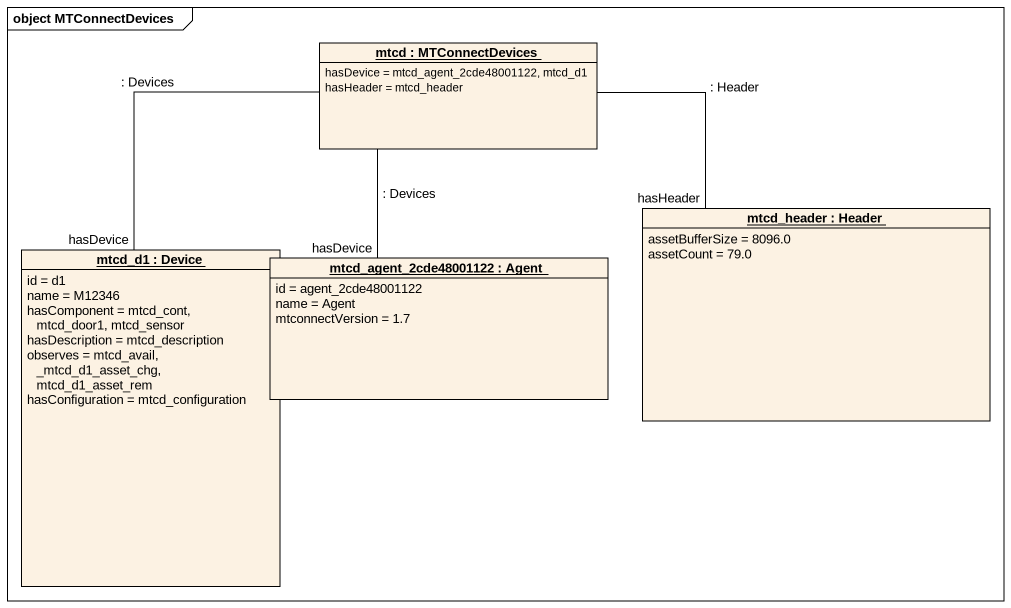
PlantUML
@startuml
mainframe object MTConnectDevices
hide circle
hide empty members
object "mtcd : MTConnectDevices" as mtcd {
  hasDevice = mtcd_agent_2cde48001122, mtcd_d1
  hasHeader = mtcd_header
}
object "mtcd_d1 : Device" as mtcd_d1 {
  id = d1
  name = M12346
  hasComponent = mtcd_cont, mtcd_door1, mtcd_sensor
  hasDescription = mtcd_description
  observes = mtcd_avail, _mtcd_d1_asset_chg, mtcd_d1_asset_rem
  hasConfiguration = mtcd_configuration
}
object "mtcd_header : Header" as mtcd_header {
  assetBufferSize = 8096.0
  assetCount = 79.0
}
object "mtcd_agent_2cde48001122 : Agent" as mtcd_agent_2cde48001122 {
  id = agent_2cde48001122
  name = Agent
  mtconnectVersion = 1.7
}
mtcd -- mtcd_d1 : : Devices\nhasDevice
mtcd -- mtcd_header : : Header\nhasHeader
mtcd -- mtcd_agent_2cde48001122 : : Devices\nhasDevice
@enduml
